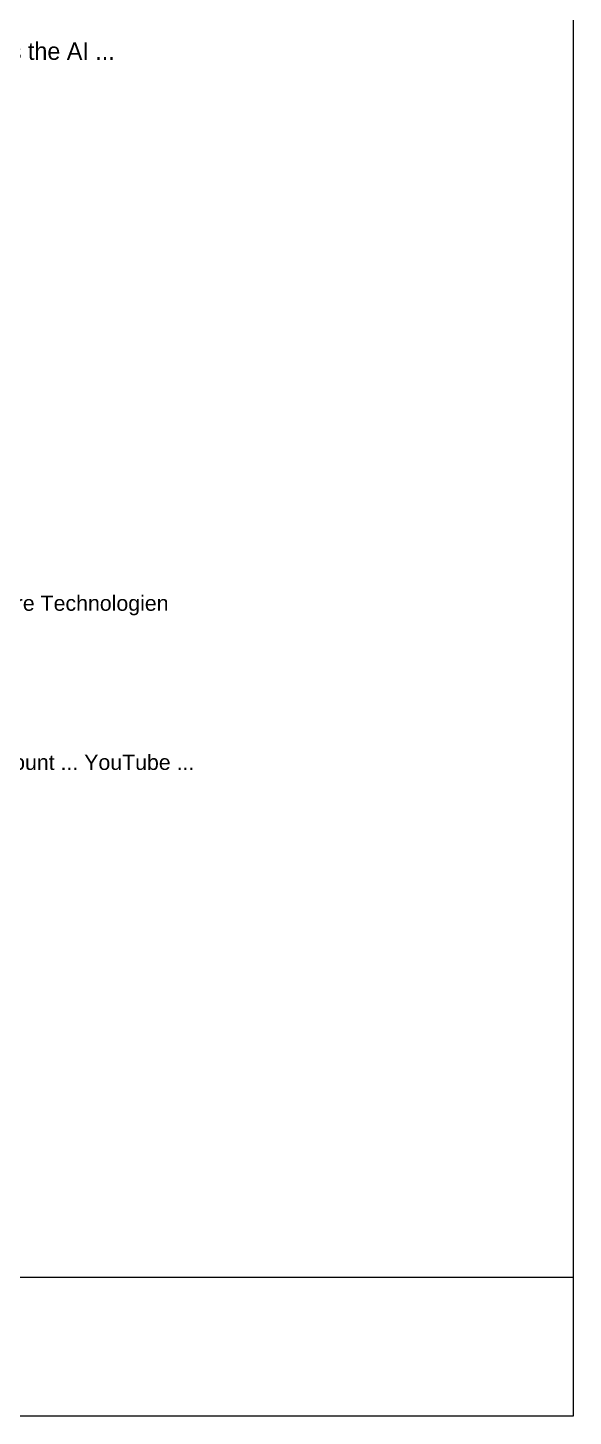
# Model space of a CAD drawing. Extents: x 0 to 1280, y 0 to 2486.
# Drawn here: x 779 to 1280, y 0 to 1274 of the extents above; entities that cross this region are included whole.
import ezdxf

# ---------------------------------------------------------------- set-up
doc = ezdxf.new("R2010")
doc.units = 0
doc.layers.get('0').update_dxf_attribs({"lineweight": 0})
doc.styles.add('Arial', font='Arial.ttf')
doc.styles.add('Google Sans', font='Google Sans.ttf')

msp = doc.modelspace()

# ---------------------------------------------------------------- linework, layer by layer
at = {"true_color": 0x1f1f1f}
msp.add_lwpolyline([(0, 2486), (1280, 2486), (1280, 0.1), (0, 0.1), (0, 2486)], dxfattribs=at)
at = {"true_color": 0x171717}
msp.add_lwpolyline([(0, 127.6), (1280, 127.6), (1280, 0.1), (0, 0.1), (0, 127.6)], dxfattribs=at)

# ---------------------------------------------------------------- texts
at = {"true_color": 0x99c3ff, "style": 'Google Sans'}
msp.add_text("Google's incredible new AI app: Google Search Live is the AI ...", height=16, dxfattribs=at).set_placement((258, 1244.6))
at = {"true_color": 0xbfbfbf, "style": 'Arial'}
for s, p in [(': Unsere innovativen KI‑Produkte und ‑Dienste – und wie unsere Technologien', (227.7, 739.1)), (' ... Sign in ... How can we help you ... Google Chrome ... Google Account ... YouTube ...', (172.4, 593.1))]:
    msp.add_text(s, height=14, dxfattribs=at).set_placement(p)

doc.saveas('drawing.dxf')
